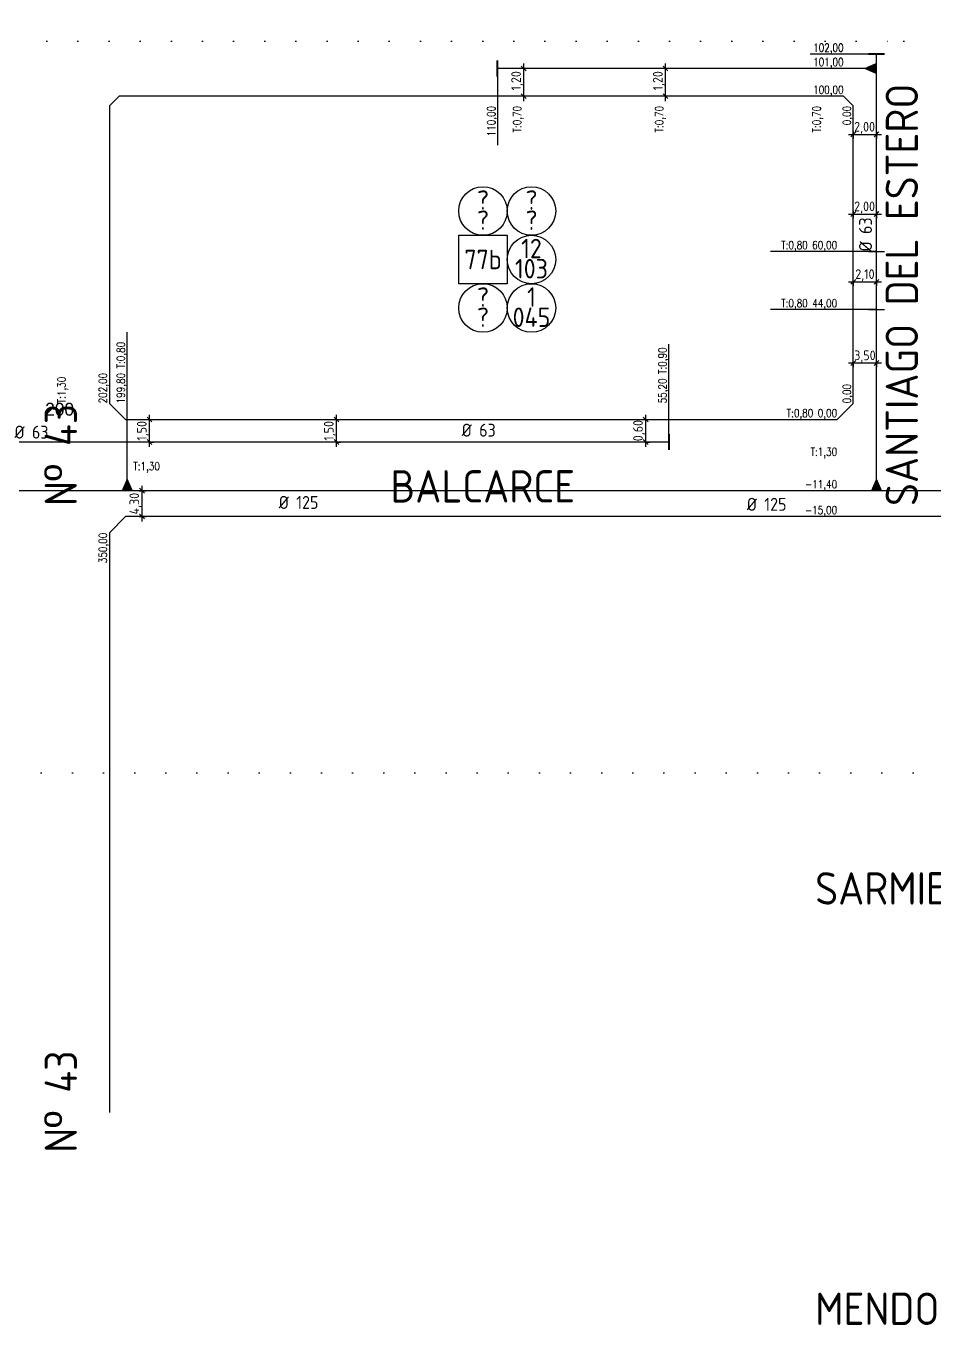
# Model space of a CAD drawing. Extents: x -48 to 13651, y -112 to 3468.
# Drawn here: x 706.5 to 987.2, y 1219.1 to 1620.9 of the extents above; entities that cross this region are included whole.
import ezdxf
from ezdxf.enums import TextEntityAlignment as Align

# ---------------------------------------------------------------- set-up
doc = ezdxf.new("R2010")
doc.units = 0
doc.header["$LTSCALE"] = 6
doc.header["$MEASUREMENT"] = 0
doc.linetypes.add('DOT2', pattern=[3.175, 0, -3.175])
doc.linetypes.add('HIDDEN', pattern=[0.375, 0.25, -0.125])
doc.layers.get('0').update_dxf_attribs({"linetype": 'CONTINUOUS'})
doc.layers.get('DEFPOINTS').update_dxf_attribs({"linetype": 'CONTINUOUS'})
for name, color, linetype in [('125', 101, 'CONTINUOUS'), ('A50', 40, 'CONTINUOUS'), ('CAS', 7, 'CONTINUOUS'), ('CAÑERIA SIN CROQUIS', 210, 'HIDDEN'), ('Caño 110mm', 170, 'CONTINUOUS'), ('COTA', 2, 'CONTINUOUS'), ('Cotas', 7, 'CONTINUOUS'), ('MANZANAS', 7, 'CONTINUOUS'), ('NOMB_CALLES', 4, 'CONTINUOUS'), ('NUMCASA', 12, 'CONTINUOUS'), ('NUMERO-CROQUIS', 13, 'CONTINUOUS'), ('NUMERO-MANZANA', 4, 'CONTINUOUS'), ('P63', 172, 'CONTINUOUS'), ('PROGRESIVA', 60, 'CONTINUOUS'), ('RADIO', 4, 'DOT2'), ('REDUCCIONES', 13, 'CONTINUOUS'), ('ROTULO', 7, 'CONTINUOUS'), ('TXTDIAMETRO', 7, 'CONTINUOUS')]:
    doc.layers.add(name, color=color, linetype=linetype)
doc.layers.add('ATENCION', color=7, linetype='CONTINUOUS', plot=False)
doc.styles.add('ABADIMTCONDE', font='isocp.shx')
doc.styles.add('GEOSLAB703LTBT', font='isocp.shx', dxfattribs={"width": 0.9, "height": 8})
doc.styles.add('GOTHICE', font='GOTHICE.shx', dxfattribs={"height": 0.6})
doc.styles.add('ROMANS', font='romans.shx', dxfattribs={"width": 0.8, "height": 2.5})
doc.dimstyles.new('COTA02', dxfattribs={"dimtxt": 3, "dimasz": 1.5, "dimexe": 1.25, "dimexo": 0.625, "dimgap": 0.3, "dimtad": 1, "dimtoh": 1, "dimdsep": 46, "dimlunit": 6, "dimtxsty": 'ABADIMTCONDE', "dimblk1": 'OBLIQUE', "dimblk2": 'OBLIQUE', "dimsah": 1, "dimcen": 2.5, "dimdle": 1.5, "dimclrd": 60, "dimclre": 60, "dimclrt": 256, "dimadec": 0, "dimazin": 0, "dimtfac": 1, "dimtix": 1, "dimtofl": 0, "dimtmove": 0, "dimatfit": 0, "dimldrblk": 'OBLIQUE', "dimfxl": 1, "dimtolj": 1, "dimtzin": 0, "dimarcsym": 0})

# ---------------------------------------------------------------- blocks, each defined once
blk = doc.blocks.new('D63')
at = {"layer": 'TXTDIAMETRO', "color": 7, "ltscale": 0.1, "style": 'ABADIMTCONDE'}
blk.add_text('Ø 63', height=4, dxfattribs=at).set_placement((0, 0), align=Align.MIDDLE)
blk = doc.blocks.new('_OBLIQUE')
at = {"color": 0, "linetype": 'ByBlock'}
blk.add_line((-0.5, -0.5), (0.5, 0.5), dxfattribs=at)
blk = doc.blocks.new('*D1154')
at = {"layer": 'COTA', "color": 60, "lineweight": -2, "transparency": 16777216}
for p, q in [((742.32, 1467.65), (742.32, 1478.63)), ((741.42, 1477.13), (743.57, 1477.13)), ((741.42, 1469.15), (743.57, 1469.15))]:
    blk.add_line(p, q, dxfattribs=at)
at = {"layer": 'DEFPOINTS', "color": 0, "transparency": 16777216}
for p in [(740.8, 1477.13), (742.32, 1477.13), (740.8, 1469.15)]:
    blk.add_point(p, dxfattribs=at)
at = {"layer": 'COTA', "color": 60, "lineweight": -2, "transparency": 16777216, "xscale": 1.5, "yscale": 1.5, "zscale": 1.5}
for p, rotation in [((742.32, 1477.13), 90), ((742.32, 1469.15), 270)]:
    blk.add_blockref('_OBLIQUE', p, dxfattribs=dict(at, rotation=rotation))
at = {"layer": 'COTA', "transparency": 16777216, "insert": (740.29, 1473.14), "char_height": 3, "attachment_point": 5, "rotation": 90, "style": 'ABADIMTCONDE'}
blk.add_mtext('\\A1;4,30', dxfattribs=at)
blk = doc.blocks.new('*D1484')
at = {"layer": 'DEFPOINTS', "color": 0, "transparency": 16777216}
for p in [(962.23, 1517.59), (969.4, 1517.59), (969.4, 1516.64)]:
    blk.add_point(p, dxfattribs=at)
at = {"layer": 'PROGRESIVA', "color": 60, "lineweight": -2, "transparency": 16777216}
for p, q in [((960.73, 1516.64), (970.9, 1516.64)), ((962.23, 1516.97), (962.23, 1515.39)), ((969.4, 1516.97), (969.4, 1515.39))]:
    blk.add_line(p, q, dxfattribs=at)
at = {"layer": 'PROGRESIVA', "color": 60, "lineweight": -2, "transparency": 16777216, "xscale": 1.5, "yscale": 1.5, "zscale": 1.5, "rotation": 180}
blk.add_blockref('_OBLIQUE', (962.23, 1516.64), dxfattribs=at)
at = {"layer": 'PROGRESIVA', "color": 60, "lineweight": -2, "transparency": 16777216, "xscale": 1.5, "yscale": 1.5, "zscale": 1.5}
blk.add_blockref('_OBLIQUE', (969.4, 1516.64), dxfattribs=at)
at = {"layer": 'PROGRESIVA', "transparency": 16777216, "insert": (965.82, 1518.66), "char_height": 3, "attachment_point": 5, "style": 'ABADIMTCONDE'}
blk.add_mtext('\\A1;3,50', dxfattribs=at)
blk = doc.blocks.new('*D1665')
at = {"layer": 'DEFPOINTS', "color": 0, "transparency": 16777216}
for p in [(962.23, 1542.7), (969.4, 1542.7), (969.4, 1541.75)]:
    blk.add_point(p, dxfattribs=at)
at = {"layer": 'PROGRESIVA', "color": 60, "lineweight": -2, "transparency": 16777216}
for p, q in [((960.73, 1541.75), (970.9, 1541.75)), ((962.23, 1542.07), (962.23, 1540.5)), ((969.4, 1542.07), (969.4, 1540.5))]:
    blk.add_line(p, q, dxfattribs=at)
at = {"layer": 'PROGRESIVA', "color": 60, "lineweight": -2, "transparency": 16777216, "xscale": 1.5, "yscale": 1.5, "zscale": 1.5, "rotation": 180}
blk.add_blockref('_OBLIQUE', (962.23, 1541.75), dxfattribs=at)
at = {"layer": 'PROGRESIVA', "color": 60, "lineweight": -2, "transparency": 16777216, "xscale": 1.5, "yscale": 1.5, "zscale": 1.5}
blk.add_blockref('_OBLIQUE', (969.4, 1541.75), dxfattribs=at)
at = {"layer": 'PROGRESIVA', "transparency": 16777216, "insert": (965.82, 1543.77), "char_height": 3, "attachment_point": 5, "style": 'ABADIMTCONDE'}
blk.add_mtext('\\A1;2,10', dxfattribs=at)
blk = doc.blocks.new('CUPLARED')
at = {"layer": 'REDUCCIONES'}
blk.add_lwpolyline([(4, 0, 0, 3.5, 0), (0, 0, 3.5, 3.5, 0)], format="xyseb", dxfattribs=at)
blk = doc.blocks.new('Ø125')
at = {"layer": 'TXTDIAMETRO', "color": 7, "ltscale": 0.1, "style": 'ABADIMTCONDE'}
blk.add_text('Ø 125', height=4, dxfattribs=at).set_placement((0, 0), align=Align.MIDDLE)
blk = doc.blocks.new('Tapa')
at = {"layer": 'Cotas', "lineweight": 40, "ltscale": 3}
blk.add_line((-2.43, 0), (2.43, 0), dxfattribs=at)
blk = doc.blocks.new('*D1745')
at = {"layer": 'DEFPOINTS', "color": 0, "transparency": 16777216}
for p in [(897.29, 1499.15), (898.04, 1499.15), (897.29, 1492.18)]:
    blk.add_point(p, dxfattribs=at)
at = {"layer": 'ROTULO', "color": 60, "lineweight": -2, "transparency": 16777216}
for p, q in [((897.91, 1499.15), (899.29, 1499.15)), ((898.04, 1490.68), (898.04, 1500.65)), ((897.91, 1492.18), (899.29, 1492.18))]:
    blk.add_line(p, q, dxfattribs=at)
at = {"layer": 'ROTULO', "color": 60, "lineweight": -2, "transparency": 16777216, "xscale": 1.5, "yscale": 1.5, "zscale": 1.5}
for p, rotation in [((898.04, 1499.15), 90), ((898.04, 1492.18), 270)]:
    blk.add_blockref('_OBLIQUE', p, dxfattribs=dict(at, rotation=rotation))
at = {"layer": 'ROTULO', "transparency": 16777216, "insert": (896.01, 1495.73), "char_height": 3, "attachment_point": 5, "rotation": 90, "style": 'ABADIMTCONDE'}
blk.add_mtext('\\A1;0,60', dxfattribs=at)
blk = doc.blocks.new('*D1746')
at = {"layer": 'DEFPOINTS', "color": 0, "transparency": 16777216}
for p in [(801.97, 1499.15), (802.43, 1499.15), (801.97, 1492.18)]:
    blk.add_point(p, dxfattribs=at)
at = {"layer": 'ROTULO', "color": 60, "lineweight": -2, "transparency": 16777216}
for p, q in [((802.43, 1490.68), (802.43, 1500.65)), ((802.59, 1499.15), (803.68, 1499.15)), ((802.59, 1492.18), (803.68, 1492.18))]:
    blk.add_line(p, q, dxfattribs=at)
at = {"layer": 'ROTULO', "color": 60, "lineweight": -2, "transparency": 16777216, "xscale": 1.5, "yscale": 1.5, "zscale": 1.5}
for p, rotation in [((802.43, 1499.15), 90), ((802.43, 1492.18), 270)]:
    blk.add_blockref('_OBLIQUE', p, dxfattribs=dict(at, rotation=rotation))
at = {"layer": 'ROTULO', "transparency": 16777216, "insert": (800.41, 1495.66), "char_height": 3, "attachment_point": 5, "rotation": 90, "style": 'ABADIMTCONDE'}
blk.add_mtext('\\A1;1,50', dxfattribs=at)
blk = doc.blocks.new('*D1747')
at = {"layer": 'DEFPOINTS', "color": 0, "transparency": 16777216}
for p in [(744.16, 1499.15), (744.62, 1499.15), (744.16, 1492.18)]:
    blk.add_point(p, dxfattribs=at)
at = {"layer": 'ROTULO', "color": 60, "lineweight": -2, "transparency": 16777216}
for p, q in [((744.62, 1490.68), (744.62, 1500.65)), ((744.78, 1499.15), (745.87, 1499.15)), ((744.78, 1492.18), (745.87, 1492.18))]:
    blk.add_line(p, q, dxfattribs=at)
at = {"layer": 'ROTULO', "color": 60, "lineweight": -2, "transparency": 16777216, "xscale": 1.5, "yscale": 1.5, "zscale": 1.5}
for p, rotation in [((744.62, 1499.15), 90), ((744.62, 1492.18), 270)]:
    blk.add_blockref('_OBLIQUE', p, dxfattribs=dict(at, rotation=rotation))
at = {"layer": 'ROTULO', "transparency": 16777216, "insert": (742.6, 1495.66), "char_height": 3, "attachment_point": 5, "rotation": 90, "style": 'ABADIMTCONDE'}
blk.add_mtext('\\A1;1,50', dxfattribs=at)
blk = doc.blocks.new('*D1865')
at = {"layer": 'DEFPOINTS', "color": 0, "transparency": 16777216}
for p in [(962.23, 1564.22), (969.4, 1564.22), (969.4, 1562.7)]:
    blk.add_point(p, dxfattribs=at)
at = {"layer": 'PROGRESIVA', "color": 60, "lineweight": -2, "transparency": 16777216}
for p, q in [((962.23, 1563.6), (962.23, 1561.45)), ((969.4, 1563.6), (969.4, 1561.45)), ((960.73, 1562.7), (970.9, 1562.7))]:
    blk.add_line(p, q, dxfattribs=at)
at = {"layer": 'PROGRESIVA', "color": 60, "lineweight": -2, "transparency": 16777216, "xscale": 1.5, "yscale": 1.5, "zscale": 1.5, "rotation": 180}
blk.add_blockref('_OBLIQUE', (962.23, 1562.7), dxfattribs=at)
at = {"layer": 'PROGRESIVA', "color": 60, "lineweight": -2, "transparency": 16777216, "xscale": 1.5, "yscale": 1.5, "zscale": 1.5}
blk.add_blockref('_OBLIQUE', (969.4, 1562.7), dxfattribs=at)
at = {"layer": 'PROGRESIVA', "transparency": 16777216, "insert": (965.71, 1564.73), "char_height": 3, "attachment_point": 5, "style": 'ABADIMTCONDE'}
blk.add_mtext('\\A1;2,00', dxfattribs=at)
blk = doc.blocks.new('*D1866')
at = {"layer": 'DEFPOINTS', "color": 0, "transparency": 16777216}
for p in [(962.23, 1588.85), (969.4, 1588.85), (969.4, 1587.34)]:
    blk.add_point(p, dxfattribs=at)
at = {"layer": 'PROGRESIVA', "color": 60, "lineweight": -2, "transparency": 16777216}
for p, q in [((960.73, 1587.34), (970.9, 1587.34)), ((962.23, 1588.23), (962.23, 1586.09)), ((969.4, 1588.23), (969.4, 1586.09))]:
    blk.add_line(p, q, dxfattribs=at)
at = {"layer": 'PROGRESIVA', "color": 60, "lineweight": -2, "transparency": 16777216, "xscale": 1.5, "yscale": 1.5, "zscale": 1.5, "rotation": 180}
blk.add_blockref('_OBLIQUE', (962.23, 1587.34), dxfattribs=at)
at = {"layer": 'PROGRESIVA', "color": 60, "lineweight": -2, "transparency": 16777216, "xscale": 1.5, "yscale": 1.5, "zscale": 1.5}
blk.add_blockref('_OBLIQUE', (969.4, 1587.34), dxfattribs=at)
at = {"layer": 'PROGRESIVA', "transparency": 16777216, "insert": (965.71, 1589.36), "char_height": 3, "attachment_point": 5, "style": 'ABADIMTCONDE'}
blk.add_mtext('\\A1;2,00', dxfattribs=at)
blk = doc.blocks.new('*D1867')
at = {"layer": 'DEFPOINTS', "color": 0, "transparency": 16777216}
for p in [(904.18, 1607.71), (904.87, 1607.71), (904.87, 1599.15)]:
    blk.add_point(p, dxfattribs=at)
at = {"layer": 'PROGRESIVA', "color": 60, "lineweight": -2, "transparency": 16777216}
for p, q in [((904.25, 1607.71), (902.93, 1607.71)), ((904.18, 1597.65), (904.18, 1609.21)), ((904.25, 1599.15), (902.93, 1599.15))]:
    blk.add_line(p, q, dxfattribs=at)
at = {"layer": 'PROGRESIVA', "color": 60, "lineweight": -2, "transparency": 16777216, "xscale": 1.5, "yscale": 1.5, "zscale": 1.5}
for p, rotation in [((904.18, 1607.71), 90), ((904.18, 1599.15), 270)]:
    blk.add_blockref('_OBLIQUE', p, dxfattribs=dict(at, rotation=rotation))
at = {"layer": 'PROGRESIVA', "transparency": 16777216, "insert": (902.15, 1603.91), "char_height": 3, "attachment_point": 5, "rotation": 90, "style": 'ABADIMTCONDE'}
blk.add_mtext('\\A1;1,20', dxfattribs=at)
blk = doc.blocks.new('*D1868')
at = {"layer": 'DEFPOINTS', "color": 0, "transparency": 16777216}
for p in [(860.33, 1607.71), (861.03, 1607.71), (861.03, 1599.15)]:
    blk.add_point(p, dxfattribs=at)
at = {"layer": 'PROGRESIVA', "color": 60, "lineweight": -2, "transparency": 16777216}
for p, q in [((860.41, 1607.71), (859.08, 1607.71)), ((860.33, 1597.65), (860.33, 1609.21)), ((860.41, 1599.15), (859.08, 1599.15))]:
    blk.add_line(p, q, dxfattribs=at)
at = {"layer": 'PROGRESIVA', "color": 60, "lineweight": -2, "transparency": 16777216, "xscale": 1.5, "yscale": 1.5, "zscale": 1.5}
for p, rotation in [((860.33, 1607.71), 90), ((860.33, 1599.15), 270)]:
    blk.add_blockref('_OBLIQUE', p, dxfattribs=dict(at, rotation=rotation))
at = {"layer": 'PROGRESIVA', "transparency": 16777216, "insert": (858.31, 1603.91), "char_height": 3, "attachment_point": 5, "rotation": 90, "style": 'ABADIMTCONDE'}
blk.add_mtext('\\A1;1,20', dxfattribs=at)

msp = doc.modelspace()

# ---------------------------------------------------------------- linework, layer by layer
at = {"layer": '125', "ltscale": 0.1}
msp.add_line((1072.196, 1477.129), (693.22, 1477.129), dxfattribs=at)
at = {"layer": 'A50'}
msp.add_line((969.403, 1607.713), (852.234, 1607.713), dxfattribs=at)
at = {"layer": 'CAS', "ltscale": 0.1}
for p, q in [((966.903, 1551.107), (971.903, 1551.107)), ((966.903, 1533.129), (971.903, 1533.129))]:
    msp.add_line(p, q, dxfattribs=at)
at = {"layer": 'Caño 110mm'}
for p, q in [((969.403, 1607.713), (969.403, 1612.108)), ((969.403, 1551.107), (969.403, 1607.713)), ((905.234, 1492.184), (702.234, 1492.184)), ((737.758, 1477.129), (737.758, 1492.184))]:
    msp.add_line(p, q, dxfattribs=at)
at = {"layer": 'Caño 110mm', "ltscale": 0.1}
msp.add_line((969.403, 1477.129), (969.403, 1533.129), dxfattribs=at)
at = {"layer": 'MANZANAS'}
for p, q in [((732.234, 1596.145), (735.234, 1599.145)), ((959.234, 1599.145), (735.234, 1599.145)), ((959.234, 1599.145), (962.234, 1596.145)), ((732.234, 1596.145), (732.234, 1504.145)), ((962.234, 1504.145), (962.234, 1596.145)), ((732.234, 1504.145), (737.234, 1499.145)), ((962.234, 1504.145), (957.234, 1499.145)), ((737.234, 1499.145), (957.234, 1499.145)), ((737.234, 1469.145), (732.234, 1464.145)), ((1087.234, 1469.145), (737.234, 1469.145)), ((732.234, 1464.145), (732.234, 1284.82))]:
    msp.add_line(p, q, dxfattribs=at)
at = {"layer": 'NUMERO-CROQUIS'}
for centre in [(847.734, 1563.645), (862.734, 1563.645), (862.734, 1548.645), (847.734, 1533.645), (862.734, 1533.645)]:
    msp.add_circle(centre, 7.5, dxfattribs=at)
at = {"layer": 'NUMERO-MANZANA'}
msp.add_lwpolyline([(840.234, 1556.145), (855.234, 1556.145), (855.234, 1541.145), (840.234, 1541.145)], close=True, dxfattribs=at)
at = {"layer": 'P63'}
msp.add_line((969.403, 1533.129), (969.403, 1551.107), dxfattribs=at)
at = {"layer": 'PROGRESIVA'}
for p, q in [((969.403, 1612.108), (948.919, 1612.108)), ((852.234, 1607.822), (852.234, 1583.993)), ((969.403, 1607.713), (969.403, 1607.713)), ((969.403, 1551.107), (936.596, 1551.107)), ((969.403, 1533.129), (936.596, 1533.129)), ((737.758, 1492.184), (737.758, 1526.204)), ((905.234, 1492.184), (905.234, 1522.413))]:
    msp.add_line(p, q, dxfattribs=at)
at = {"layer": 'RADIO', "color": 4, "ltscale": 0.5}
for p, q in [((977.877, 1616.185), (977.877, 1823.048)), ((29.527, 1616.185), (977.877, 1616.185)), ((1028.818, 1389.878), (29.527, 1389.878))]:
    msp.add_line(p, q, dxfattribs=at)

# ---------------------------------------------------------------- block references
at = {"layer": 'CAS', "rotation": 270}
msp.add_blockref('Tapa', (905.234, 1492.184), dxfattribs=at)
at = {"layer": 'CAÑERIA SIN CROQUIS', "ltscale": 0.1, "rotation": 90}
msp.add_blockref('D63', (965.997, 1556.395), dxfattribs=at)
at = {"layer": 'CAÑERIA SIN CROQUIS', "color": 13, "ltscale": 0.1}
for p in [(708.16, 1495.252), (846.425, 1495.859)]:
    msp.add_blockref('D63', p, dxfattribs=at)
at = {"layer": 'COTA'}
for p, rotation in [((737.758, 1477.129), 90), ((969.403, 1477.129), 90.00000000000031)]:
    msp.add_blockref('CUPLARED', p, dxfattribs=dict(at, rotation=rotation))
for p in [(790.74, 1473.519), (935.45, 1472.939)]:
    msp.add_blockref('Ø125', p, dxfattribs=at)
at = {"layer": 'PROGRESIVA'}
for name, p, rotation in [('Tapa', (969.403, 1612.108), 180), ('Tapa', (852.234, 1607.713), 90), ('CUPLARED', (969.403, 1607.713), 180)]:
    msp.add_blockref(name, p, dxfattribs=dict(at, rotation=rotation))

# ---------------------------------------------------------------- texts
at = {"layer": 'ATENCION', "style": 'GEOSLAB703LTBT'}
for s, p in [('SANTIAGO DEL ESTERO', (977.234, 1472.415)), ('Nº 43', (717.234, 1472.415)), ('Nº 43', (717.234, 1272.415))]:
    msp.add_text(s, height=10, rotation=90, dxfattribs=at).set_placement(p, align=Align.MIDDLE_LEFT)
msp.add_text('BALCARCE', height=10, dxfattribs=at).set_placement((819.141, 1478.487), align=Align.MIDDLE_LEFT)
at = {"layer": 'NOMB_CALLES', "style": 'GEOSLAB703LTBT'}
for s, p in [('SARMIENTO', (950.448, 1354.145)), ('MENDOZA', (950.448, 1224.145))]:
    msp.add_text(s, height=10, dxfattribs=at).set_placement(p, align=Align.MIDDLE_LEFT)
at = {"layer": 'NUMCASA', "color": 12, "linetype": 'Continuous', "style": 'GOTHICE'}
msp.add_text('200', height=4, dxfattribs=at).set_placement((716.851, 1499.145), align=Align.BOTTOM_CENTER)
at = {"layer": 'NUMERO-CROQUIS', "style": 'GEOSLAB703LTBT'}
for s, p in [('?', (847.734, 1567.036)), ('?', (862.734, 1567.036)), ('?', (847.734, 1560.804)), ('?', (862.734, 1560.804)), ('12', (862.734, 1552.036)), ('103', (862.734, 1545.804)), ('?', (847.734, 1537.036)), ('1', (862.734, 1537.036)), ('?', (847.734, 1530.804)), ('045', (862.734, 1530.804))]:
    msp.add_text(s, height=6, dxfattribs=at).set_placement(p, align=Align.MIDDLE)
at = {"layer": 'NUMERO-MANZANA', "style": 'GEOSLAB703LTBT'}
msp.add_text('77b', height=6, dxfattribs=at).set_placement((847.734, 1548.645), align=Align.MIDDLE)
at = {"layer": 'PROGRESIVA', "style": 'ROMANS', "width": 0.8}
for s, p in [('102,00', (959.234, 1612.154)), ('101,00', (959.234, 1607.713)), ('100,00', (959.234, 1599.145)), ('T:0,80 60,00', (957.234, 1551.107)), ('T:0,80 44,00', (957.234, 1533.129)), ('T:0,80 0,00', (957.234, 1499.145)), ('T:1,30', (957.234, 1487.163)), ('T:1,30', (747.875, 1482.717)), ('-11,40', (957.234, 1477.129)), ('-15,00', (957.234, 1469.145))]:
    msp.add_text(s, height=2.5, dxfattribs=at).set_placement(p, align=Align.BOTTOM_RIGHT)
for s, p in [('110,00', (852.309, 1596.145)), ('T:0,70', (860.3, 1596.145)), ('T:0,70', (904.243, 1596.145)), ('T:0,70', (952.889, 1596.145)), ('0,00', (962.234, 1596.145)), ('350,00', (732.234, 1464.145))]:
    msp.add_text(s, height=2.5, rotation=90, dxfattribs=at).set_placement(p, align=Align.BOTTOM_RIGHT)
for s, p in [('199,80 T:0,80', (737.758, 1504.145)), ('55,20 T:0,90', (905.234, 1504.145)), ('T:1,30', (719.453, 1504.145)), ('202,00', (732.234, 1504.145)), ('0,00', (962.234, 1504.145))]:
    msp.add_text(s, height=2.5, rotation=90, dxfattribs=at).set_placement(p, align=Align.BOTTOM_LEFT)

# ---------------------------------------------------------------- dimensions: what is measured, and where the dimension line sits
at = {"layer": 'COTA', "color": 12}
dim = msp.add_linear_dim(base=(742.317, 1477.129), p1=(740.798, 1469.145), p2=(740.798, 1477.129), angle=90, text='4,30', dimstyle='COTA02', dxfattribs=at)
dim.commit()
dim.dimension.update_dxf_attribs({"geometry": '*D1154', "text_midpoint": (740.292, 1473.137)})
at = {"layer": 'PROGRESIVA'}
for base, p1, p2, picture, middle in [((860.333, 1607.713), (861.032, 1599.145), (861.032, 1607.713), '*D1868', (860.333, 1603.91)), ((904.177, 1607.713), (904.875, 1599.145), (904.875, 1607.713), '*D1867', (904.177, 1603.91))]:
    dim = msp.add_linear_dim(base=base, p1=p1, p2=p2, angle=90, text='1,20', dimstyle='COTA02', dxfattribs=at)
    dim.commit()
    dim.dimension.update_dxf_attribs({"geometry": picture, "text_midpoint": middle, "dimtype": 160})
for base, p1, p2, picture, middle in [((969.403, 1587.335), (962.234, 1588.851), (969.403, 1588.851), '*D1866', (965.713, 1587.335)), ((969.403, 1562.705), (962.234, 1564.221), (969.403, 1564.221), '*D1865', (965.713, 1562.705))]:
    dim = msp.add_linear_dim(base=base, p1=p1, p2=p2, text='2,00', dimstyle='COTA02', dxfattribs=at)
    dim.commit()
    dim.dimension.update_dxf_attribs({"geometry": picture, "text_midpoint": middle, "dimtype": 160})
for base, p1, p2, text, picture, middle in [((969.403, 1541.749), (962.234, 1542.699), (969.403, 1542.699), '2,10', '*D1665', (965.819, 1543.774)), ((969.403, 1516.64), (962.234, 1517.591), (969.403, 1517.591), '3,50', '*D1484', (965.819, 1518.665))]:
    dim = msp.add_linear_dim(base=base, p1=p1, p2=p2, text=text, dimstyle='COTA02', dxfattribs=at)
    dim.commit()
    dim.dimension.update_dxf_attribs({"geometry": picture, "text_midpoint": middle})
at = {"layer": 'ROTULO'}
for base, p1, p2, text, picture, middle in [((744.625, 1499.145), (744.159, 1492.184), (744.159, 1499.145), '1,50', '*D1747', (744.625, 1495.658)), ((802.433, 1499.145), (801.967, 1492.184), (801.967, 1499.145), '1,50', '*D1746', (802.433, 1495.658)), ((898.037, 1499.145), (897.287, 1492.184), (897.287, 1499.145), '0,60', '*D1745', (898.037, 1495.729))]:
    dim = msp.add_linear_dim(base=base, p1=p1, p2=p2, angle=90, text=text, dimstyle='COTA02', dxfattribs=at)
    dim.commit()
    dim.dimension.update_dxf_attribs({"geometry": picture, "text_midpoint": middle, "dimtype": 160})

doc.saveas('drawing.dxf')
